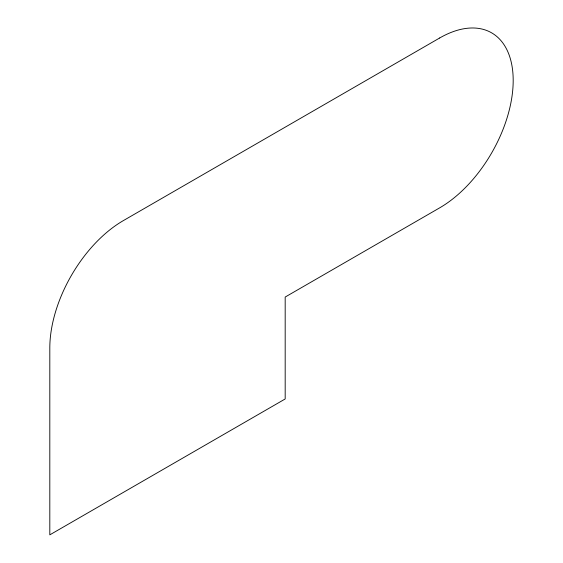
<?xml version="1.0" encoding="UTF-8"?>
<svg xmlns="http://www.w3.org/2000/svg" width="563" height="563" viewBox="0 0 563 563"><rect width="100%" height="100%" fill="white"/><g stroke="black" fill="none" stroke-linecap="round" stroke-linejoin="round"><path stroke-width="0.84" d="M439.64 38.002L123.36 220.605A104.021 60.058 -60 0 0 49.811 347.997L49.811 534.85L285.181 398.963L285.181 297.046L439.64 207.867A104.021 60.058 -60 0 0 513.189 80.467A104.021 60.058 -60 0 0 439.64 38.002"/></g></svg>
